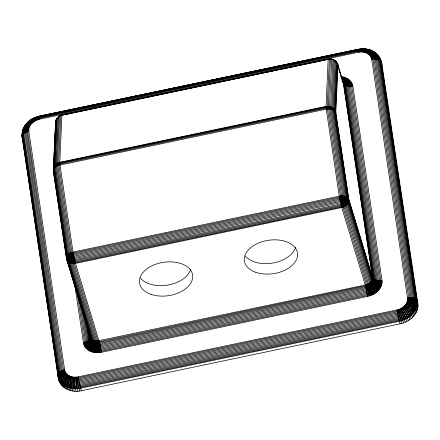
<?xml version="1.0" encoding="UTF-8"?>
<svg xmlns="http://www.w3.org/2000/svg" width="440" height="440" viewBox="0 0 440 440"><rect width="100%" height="100%" fill="white"/><g stroke="black" fill="none" stroke-linecap="round" stroke-linejoin="round"><path stroke-width="0.66" d="M342.144 80.784L342.161 80.454L343.585 83.639L372.702 277.651C373.202 281.804 369.276 285.065 365.519 285.786L99.264 341.677C95.761 342.524 90.926 341.127 90.233 337.117L66.479 258.759L53.251 170.77L55.627 121.281L55.506 126.836M74.811 285.263L83.463 342.925C84.496 349.734 92.026 353.199 98.324 352.677L98.868 351.659L98.852 349.47L97.878 341.077L74.344 263.599L75.273 262.647L342.023 206.729L342.892 207.235L366.432 284.708L370.057 294.734L370.876 295.466C377.064 293.238 382.91 287.276 381.992 280.264L352.875 86.246C352.061 80.619 346.484 77.044 341.149 76.582M77.165 293.111L84.596 342.634C85.817 350.103 94.787 352.946 101.359 351.302L367.615 295.416C374.523 294.085 381.744 288.084 380.831 280.451L351.709 86.438C350.983 81.323 345.972 78.001 341.116 77.495L342.661 76.819L341.831 78.436C345.928 79.178 349.927 82.198 350.537 86.521L379.66 280.538C380.507 287.601 373.824 293.145 367.433 294.377L101.178 350.262C95.106 351.786 86.801 349.157 85.679 342.243L79.365 300.185M24.398 127.419C24.266 123.992 28.54 125.263 30.564 124.795L34.375 121.264L39.485 119.218L358.182 52.322C363.49 51.007 370.722 53.295 371.718 59.323L407.523 297.869C408.254 304.034 402.43 308.869 396.853 309.952L78.155 376.844C72.847 378.164 65.615 375.875 64.62 369.842L28.815 131.302L29.018 128.007L30.564 124.795C25.614 121.132 22.71 128.651 22.308 132.545M89.809 334.873C91.933 339.147 90.343 344.091 85.987 346.297L84.717 346.473C87.054 344.086 91.174 342.012 90.613 337.953L67.073 260.48C66.325 256.894 70.378 254.65 73.354 254.062L339.609 198.171C342.82 197.538 347.364 197.896 348.81 201.344L372.35 278.817C373.192 282.381 377.355 283.861 380.595 284.46L381.854 284.103C378.582 282.783 374.165 282.497 372.35 278.817L372.405 276.958L343.288 82.94L337.722 64.477L335.847 61.452L333.927 59.994L331.711 107.987L344.933 196.29C345.351 200.244 344.185 204.391 341.754 207.537L75.499 263.423C71.467 264.55 65.923 262.053 66.374 257.279L53.312 170.264C52.905 166.49 56.089 162.982 59.692 162.283L325.947 106.392C330.159 105.424 334.879 108.185 335.808 112.464L348.865 199.485C349.344 203.594 345.472 206.811 341.754 207.537L339.279 196.18L326.002 107.459L328.136 59.45C329.538 58.399 333.009 58.982 334.202 60.462M22.556 130.911C23.238 128.238 26.664 127.584 29.018 128.007C23.733 129.393 21.032 131.192 22.132 137.263L58.069 376.536C58.933 387.739 71.385 393.426 81.384 390.704L400.087 323.807C409.382 322.014 419.1 313.945 417.868 303.672L382.063 65.131C382.025 59.224 376.992 52.877 371.096 57.266C373.989 57.31 377.526 56.188 379.841 58.636L380.55 61.292L416.356 299.833C417.566 309.942 408.007 317.878 398.86 319.644L80.163 386.54C71.462 388.713 59.582 384.951 57.97 375.062L22.165 136.516C22.836 133.485 26.037 131.923 28.815 131.302M27.726 128.793L28.798 129.113L27.61 129.734L27.681 131.593L63.487 370.134C64.565 376.745 72.496 379.252 78.304 377.8L397.001 310.909C403.111 309.727 409.492 304.43 408.689 297.677L372.884 59.136C371.806 52.531 363.875 50.017 358.061 51.469L39.364 118.366C33.798 119.504 28.177 123.739 27.61 129.734C25.526 130.103 23.21 130.999 22.259 133.04L22.363 135.762L58.168 374.308C59.752 383.999 71.385 387.684 79.91 385.556L398.607 318.659C407.572 316.932 416.933 309.155 415.75 299.25L379.945 60.709L379.252 58.108L377.152 54.61C374.836 53.246 372.103 54.423 369.897 55.435L370.32 54.285C374.088 51.255 378.966 54.384 379.654 58.696M367.527 284.279L372.383 293.755L372.367 294.839L371.239 294.283L367.488 285.17L367.527 284.279L343.986 206.806L343.398 206.118L342.27 205.799L74.712 261.839L73.463 262.603L73.189 263.643L96.723 341.116C98.291 344.322 97.785 348.222 97.625 351.714L96.745 352.693L96.399 351.681L96.921 347.149L96.723 341.116L365.293 285.01C368.467 284.339 371.591 282.111 372.35 278.817M76.082 391.259C74.668 386.826 73.7 381.552 75.422 377.174L75.977 378.125L76.5 386.029L77.847 391.199M55.457 123.635L55.512 122.524L55.6 124.795L55.479 122.463L55.6 124.795C54.967 123.943 56.04 115.5 61.974 115.011L328.323 59.186L61.908 115.099L59.747 163.345L73.024 252.065L75.499 263.423L99.754 343.552L101.514 352.259L98.324 352.677L97.625 351.714M370.343 282.348L373.005 286.319L377.295 290.164L377.57 291.335C374.209 289.971 371.971 286.517 370.32 283.382L370.343 282.348L346.803 204.875C345.818 202.521 342.716 202.274 340.527 202.714L74.272 258.599C72.237 259.001 69.471 260.53 69.982 262.983L93.522 340.456C95.029 343.998 93.418 348.838 90.838 351.522L90.739 350.312L93.154 345.059L93.555 342.007L93.522 340.456L91.812 339.4L90.613 337.953M70.983 390.693C68.788 386.161 70.444 381.227 71.495 376.734L70.422 377.509C68.437 381.392 67.513 386.133 69.383 390.258M376.448 290.994L376.409 292.347L372.499 288.343L369.501 283.085L345.966 205.612L344.828 204.298L342.666 203.687L74.525 259.71C72.847 260.046 70.565 261.311 70.983 263.329L94.523 340.802C95.183 344.614 94.353 348.777 92.224 351.995L91.779 350.741M24.86 125.763L23.21 128.904L22.666 132.297M59.549 381.733C56.106 377.069 59.681 371.388 64.856 370.898C60.643 373.159 55.831 378.538 60.968 382.861C65.742 388.35 73.783 389.659 80.625 388.207L399.327 321.31C408.623 319.517 418.341 311.449 417.109 301.175L381.304 62.629L380.286 59.252M90.255 337.486L90.013 336.232C91.289 340.291 86.889 342.892 83.732 344.152L85.096 344.531C87.863 343.272 91.135 340.516 90.233 337.117L90.635 338.486M22.165 136.516L22.644 139.244M58.069 376.536C57.288 372.796 61.512 370.458 64.62 369.842M66.693 259.644C65.923 255.943 70.103 253.627 73.178 253.022L339.433 197.137C342.743 196.477 347.43 196.851 348.92 200.404L372.46 277.882C373.758 281.87 378.625 282.111 382.058 282.81L380.804 283.448M22.198 133.023L22.748 130.273M22.055 133.738L22.132 136.593L22.429 131.659M101.514 352.259L367.769 296.373L365.293 285.01L341.754 207.537C344.63 204.765 346.313 200.629 345.901 196.625L332.701 108.493L334.911 60.638L336.6 62.337L337.992 65.522L335.808 112.464C334.301 108.873 329.566 108.499 326.222 109.159L59.967 165.049C56.859 165.66 52.635 167.998 53.416 171.738L55.627 121.281M53.73 164.934L53.889 161.535M54.175 155.408L54.335 152.009M54.621 145.888L54.775 142.483M55.061 136.362L55.22 132.957M66.561 258.923C67.87 262.422 72.034 263.852 75.499 263.423C71.863 261.756 68.898 258.357 68.112 254.397L54.885 166.089L57.03 118.344C65.324 110.704 55.715 118.674 55.913 120.329L53.757 167.849L66.935 255.783C67.738 259.837 71.594 262.691 75.499 263.423L73.167 257.67L71.891 252.357L58.614 163.653L60.841 115.335L61.056 115.599M333.168 60.016C332.959 59.246 330.715 58.564 330.479 59.285L328.3 106.656L341.616 195.905L342.04 201.355L341.754 207.537C345.219 205.573 347.925 201.657 347.507 197.56L334.356 109.835L336.556 62.315L337.189 63.311L334.989 110.644L348.111 198.143C348.541 202.268 345.378 205.986 341.754 207.537L340.582 196.944L327.168 107.283L329.395 58.965L329.61 59.23M334.911 60.638L337.293 63.487L337.992 65.522L337.189 63.311L337.7 64.427L335.478 111.529L348.568 198.787C349.014 202.923 345.461 206.399 341.754 207.537L342.81 202.549L342.771 195.927L329.466 106.799L331.733 59.153L332.068 59.719M378.07 289.289L379.544 289.102L373.984 285.12L371.58 281.958L371.641 280.665L348.101 203.192C346.836 200.167 342.854 199.854 340.038 200.409L73.783 256.3C71.17 256.812 67.617 258.781 68.272 261.927L91.812 339.4C92.73 343.316 89.837 346.836 87.246 349.421L88.847 349.228L90.926 346.395L92.208 343.316L92.609 339.983L69.075 262.51C68.481 259.683 71.676 257.917 74.025 257.45L340.274 201.564C342.804 201.064 346.385 201.35 347.523 204.061L371.063 281.534C371.861 285.054 375.161 287.452 378.07 289.289L378.615 290.252L377.295 290.164M370.167 50.254C368.467 48.505 365.739 49.297 364.898 51.48L364.843 52.437C366.751 50.859 369.132 48.07 371.663 50.793L368.594 49.825M30.052 120.885L30.234 120.142L31.24 120.038L32.95 121.154L33.264 122.034L29.629 120.846L28.947 121.132L27.456 123.041M55.605 122.76L55.6 124.795M361.614 48.983L361.394 48.807C358.996 47.96 358.864 50.694 359.546 52.102L360.388 51.145L361.18 48.796L364.672 48.813L368.231 49.473L365.47 49.121L364.21 50.523L363.577 52.168L364.898 51.48M53.24 169.609C53.488 166.166 56.397 163.378 59.697 162.723L325.952 106.838C330.017 105.903 334.796 108.262 335.808 112.464C334.527 108.587 329.698 107.448 326.09 108.24L59.835 164.126C56.359 164.742 52.454 167.838 53.416 171.738L53.24 170.615M92.609 339.983C94.149 343.937 90.794 347.523 89.54 350.928L90.739 350.312M96.399 351.681L95.189 352.589L96.135 345.906L95.909 341.82L72.061 263.555C71.737 261.998 73.491 261.03 74.784 260.772L342.485 204.781L344.146 205.249L345.02 206.261L368.709 284.559L371.019 289.35L373.489 293.156L375.15 293.271L370.073 285.951L369.281 284.202L369.501 283.085L370.32 283.382M403.552 322.834L399.278 310.266L399.509 309.144C402.545 312.714 403.7 317.746 405.224 322.173M90.904 338.954L91.141 338.723C91.696 342.155 89.166 345.202 86.57 347.111L86.273 348.519C89.276 346.5 92.659 342.529 91.141 338.723L67.6 261.245C66.891 257.846 70.736 255.717 73.557 255.162L339.812 199.271C342.859 198.671 347.166 199.012 348.535 202.279L372.075 279.752C373.78 283.157 377.745 285.445 381.497 285.389L380.595 284.46M26.318 124.234L26.675 123.327L29.238 120.923M30.091 120.45L33.193 118.311L36.157 117.018L37.087 119.004L36.828 120.021L34.65 117.612L33.055 118.415M86.697 324.313L89.04 339.916C89.854 344.922 95.865 346.825 100.265 345.725L366.52 289.839C371.146 288.948 375.986 284.933 375.37 279.818L346.252 85.8L345.323 83.347L342.793 80.999L345.763 79.888L346.544 79.266L346.797 78.243L343.442 80.338L342.139 80.658M342.936 81.769C344.779 83.529 347.655 82.913 349.734 81.956L350.064 80.652C347.908 81.928 344.724 83.32 342.557 81.345L344.041 84.282L373.159 278.295C373.675 282.574 369.627 285.934 365.761 286.677L99.506 342.562C94.358 344.091 88.748 339.944 89.606 334.318M371.239 294.283L370.876 295.466L369.336 295.977L366.19 285.626L366.432 284.708L367.488 285.17M360.388 51.145L360.91 51.997L362.236 49.225L362.769 48.741L363.314 48.928L357.929 49.379L39.232 116.276L33.407 118.349L28.771 121.468M54.84 143.781L54.28 146.361L54.346 148.907M55.589 121.418L55.963 120.153L55.715 121.391M400.378 309.832L400.769 308.577L404.195 314.314L406.841 321.404M55.666 121.308L56.017 120.186M62.722 386.419C60.473 382.349 62.783 377.668 66.044 374.985L66.44 373.731C62.392 375.777 59.224 380.952 61.727 385.358M31.504 119.515L31.796 119.097L32.434 119.251L34.375 121.264L32.95 121.154M35.987 119.438L35.569 120.593L33.407 118.349L31.603 119.235M368.115 284.884L368.561 283.734L369.281 284.202M359.579 48.961L39.287 116.138L39.485 119.218M63.844 387.393C61.204 382.718 64.653 378.147 67.238 374.534L66.044 374.985M36.157 117.018L36.163 117.293L37.268 116.947M23.029 129.514L23.441 128.596M23.216 129.712L23.634 128.783M85.987 346.297L85.426 347.534L86.57 347.111M55.913 120.329C56.892 117.788 59.23 115.891 61.881 115.335L328.136 59.45C332.343 58.482 337.073 61.237 337.992 65.522L337.722 64.477M95.189 351.571L93.676 352.352L95.194 346.923L95.266 341.715L95.601 341.027L96.723 341.116M377.41 55.248L377.13 54.582C375.469 51.843 371.949 51.601 369.589 53.647L369.1 54.637L370.32 54.285M98.868 351.659L99.918 352.528L99.776 348.2L98.588 341.792L99.038 340.901M88.847 349.228L88.341 350.224L89.76 349.805M342.832 81.642L342.689 81.219C343.739 85.129 349.267 85.877 352.187 83.831C348.925 83.88 344.19 85.195 342.507 81.197C343.992 84.04 347.77 83.826 350.323 82.77L350.911 81.637L349.734 81.956M91.592 339.812L91.812 339.4L92.461 340.543M65.082 388.267C62.673 383.708 65.335 378.84 68.151 375.238L66.781 375.623M370.057 294.734L369.336 295.977L367.769 296.373M27.544 122.562C28.639 120.808 30.817 122.678 32.252 122.887L32.049 121.847M70.422 377.509L70.296 376.349C67.073 379.764 65.879 385.325 67.865 389.702M88.028 329.027L89.557 339.202C90.316 343.866 95.915 345.637 100.012 344.608L366.267 288.723C370.574 287.892 375.078 284.152 374.506 279.389L345.389 85.377L344.52 83.088L342.738 81.263C344.685 81.664 347.045 80.701 347.996 78.947L346.544 79.266M25.707 124.52L25.432 124.955C26.34 122.172 29.398 122.584 31.345 123.811L31.213 122.595M377.13 54.582C375.293 51.09 370.249 50.331 368.187 53.933L369.589 53.647M56.606 119.257L57.057 118.162M56.463 119.086L54.247 166.936L67.452 255.068C68.25 259.078 71.682 262.235 75.499 263.423L72.353 257.966L70.812 252.747L57.541 164.093L59.681 116.127L61.908 115.099M55.435 123.64L55.435 122.474M75.977 378.125L76.791 377.069L78.205 385.853L79.618 391.012M97.234 341.897L97.878 341.077L98.588 341.792M27.049 123.041C24.349 126.077 22.633 130.207 23.243 134.305L59.043 372.851C60.528 381.925 71.423 385.374 79.398 383.377L398.096 316.481C406.489 314.864 415.256 307.588 414.145 298.315L378.34 59.769C377.641 54.813 373.461 51.029 368.814 49.643M69.421 377.146L69.174 375.848C66.148 379.385 64.235 384.577 66.424 389.043M94.056 341.368L94.523 340.802L95.601 341.027L96.564 341.88M350.812 83.633L351.62 82.698L350.323 82.77M345.565 78.76L345.499 77.649L342.018 80.262C344.586 81.169 346.825 83.358 347.215 86.136L376.338 280.148C377.003 285.681 371.773 290.02 366.768 290.983L100.513 346.874C95.755 348.062 89.26 346.005 88.38 340.593L85.322 320.243M26.433 123.728L28.094 121.952M371.239 50.424L370.189 50.144L368.286 50.897L366.949 52.123L367.164 53.323C369.232 50.105 373.28 50.237 375.617 53.07M372.411 57.365L371.481 58.273C374.759 57.888 379.511 57.552 381.018 61.259M364.672 48.813L363.66 49.28L362.263 52.019L361.548 51.106M60.132 383.009C57.299 378.351 61.562 374.16 65.241 371.905L63.96 371.91M29.629 120.846C25.905 123.899 23.177 128.7 23.903 133.628L59.708 372.174C61.122 380.842 71.528 384.137 79.151 382.234L397.848 315.337C405.861 313.791 414.238 306.84 413.177 297.979L377.372 59.438C376.459 53.097 369.991 49.242 364.001 48.956M85.096 344.531L84.15 345.34L85.492 345.433M28.947 121.132L30.476 119.966M380.919 282.442L382.102 281.523C378.62 281.567 374.473 281.132 372.46 277.882L372.691 279.279M366.949 52.123L366.042 52.822L365.948 51.766M30.234 120.142L31.796 119.097M71.467 377.795L72.76 377.003C71.478 381.535 70.713 386.518 72.639 391.006M417.797 307.934C417.434 303.286 412.841 300.757 408.639 300.476L407.319 301.164C411.829 301.774 416.993 304.243 417.466 309.37M32.995 118.674L34.551 117.931M417.978 306.499C417.681 301.834 412.929 299.481 408.755 299.536L407.539 300.058L408.639 300.476M34.568 117.695L37.818 116.771M378.757 288.376L380.336 287.903C376.877 286.423 372.972 284.438 371.641 280.665L372.18 280.918C374.006 284.048 377.493 286.011 380.985 286.66L380.281 285.466M29.772 124.229L31.345 123.811M83.463 342.925C87.137 342.342 91.498 339.136 89.843 334.923M37.087 119.004L38.137 119.564L37.708 116.523L359.337 49.264M67.595 376.2L69.174 375.848M43.538 115.505L50.936 113.955M56.315 112.827L59.004 112.261M60.346 111.98L69.762 110.005M73.123 109.296L75.812 108.735M79.172 108.026L86.57 106.475M91.949 105.347L94.639 104.781M95.981 104.5L105.397 102.526M108.757 101.816L111.447 101.255M114.807 100.546L122.205 98.995M127.584 97.867L130.273 97.3M131.615 97.02L141.031 95.046M144.392 94.336L147.081 93.775M150.441 93.066L157.839 91.514M163.218 90.387L165.907 89.821M167.255 89.54L176.666 87.566M180.026 86.856L182.715 86.295M186.076 85.591L193.474 84.035M202.889 82.06L212.3 80.086M215.661 79.376L218.35 78.815M221.716 78.111L229.108 76.555M238.524 74.58L247.935 72.606M251.295 71.901L253.985 71.335M257.351 70.631L264.743 69.075M274.159 67.1L283.569 65.126M286.935 64.422L289.625 63.855M292.985 63.151L300.382 61.595M309.793 59.62L319.204 57.646M322.57 56.942L325.259 56.375M328.62 55.671L336.017 54.115M345.428 52.14L354.844 50.166M412.495 317.367C411.642 312.956 408.656 309.326 405.152 306.675L404.993 305.36L406.593 305.047C410.471 307.032 413.974 310.404 414.684 314.886M371.718 59.323C375.98 58.212 381.86 59.923 382.063 65.131M352.875 86.246C349.531 86.911 344.79 86.537 343.288 82.94L337.343 63.624L335.797 61.419L333.586 109.109L346.764 197.049C347.177 201.102 344.971 205.161 341.754 207.537C343.635 204.066 344.317 199.964 343.882 196.059L330.638 107.608L332.937 59.543M381.992 280.264C378.648 280.923 373.912 280.55 372.405 276.958L348.865 199.485C347.364 195.888 342.623 195.514 339.279 196.18L73.024 252.065C70.246 252.687 67.045 254.249 66.374 257.279C67.155 261.36 71.649 263.544 75.499 263.423C72.545 260.794 70.554 257.092 69.812 253.22L56.551 164.654L58.773 116.446L58.971 116.688M407.523 297.869C411.78 296.758 417.665 298.463 417.868 303.672M367.164 53.323L368.775 53.07M415.591 313.561C414.948 309.04 411.197 305.822 407.187 304.172L405.774 304.37L406.593 305.047M328.163 59.213L330.781 59.235M25.3 126.099L25.295 125.483L23.65 128.133C24.316 125.323 27.803 126.104 29.909 125.835L29.178 125.098M347.457 79.844L349.091 79.75C347.485 81.323 344.8 82.5 342.645 81.373L344.118 83.221L344.647 84.865L373.764 278.883C374.303 283.36 370.062 286.88 366.009 287.661L99.022 343.679L96.135 343.706L94.133 343.222L91.075 341.094L90.03 339.026L88.897 331.678M416.361 312.191C415.69 307.434 411.092 303.523 406.428 303.336L407.187 304.172M329.329 59.054C333.036 58.762 336.55 61.199 337.777 64.631M362.769 48.741L366.273 48.989L366.966 49.517M362.5 48.901L364.991 48.989M365.882 48.972L366.273 48.989M64.344 372.746L65.769 372.851C61.897 375.023 58.201 379.693 60.863 384.219M372.026 56.524L370.568 56.315C372.983 54.769 377.108 54.054 378.983 56.771M409.849 319.561L408.469 315.464L406.263 311.674L403.42 308.116L401.962 307.907L406.125 314.529L408.386 320.529M372.576 279.829L372.075 279.752L372.18 280.918M411.224 318.505C410.306 314.127 407.577 310.382 404.322 307.423L403.073 307.137L403.42 308.116M372.383 293.755L373.797 294.107L373.489 293.156M367.373 49.253L369.771 49.891M358.077 49.269L358.182 52.322M351.214 84.535L352.605 85.014C349.558 86.3 345.274 85.838 343.288 82.94M93.522 340.456L94.523 340.802L95.266 341.715M405.152 306.675L404.085 306.284L404.322 307.423M342.628 79.998C345.416 80.982 347.842 83.358 348.271 86.367L377.388 280.385C378.109 286.38 372.438 291.093 367.01 292.138L100.755 348.024C95.59 349.316 88.545 347.083 87.588 341.215L83.309 312.725M27.61 129.734L28.732 130.218C25.19 131.038 20.543 133.518 22.264 137.995M333.041 59.719L334.092 60.192M370.744 50.204L373.076 51.447M408.755 299.536L407.605 298.952C411.895 297.638 417.752 300.025 418 305.074M404.993 305.36C409.118 307.632 412.792 311.361 413.65 316.157M372.091 50.826L375.601 53.323M399.278 310.266L398.2 309.606L398.151 310.624L401.836 323.378M337.172 63.338L337.992 65.522L337.172 63.338L334.868 60.693M57.959 117.26L55.66 165.325L68.904 253.776C69.674 257.686 72.149 261.272 75.499 263.423C71.583 263.131 67.375 260.601 66.572 256.526L53.4 168.361M365.293 285.01L366.19 285.626M373.346 51.552C376.376 53.465 378.681 56.612 379.203 60.198L415.008 298.738C416.158 308.363 407.061 315.92 398.354 317.598L79.657 384.494C71.374 386.562 60.066 382.982 58.531 373.566L22.726 135.02L22.622 132.374L23.551 128.354L25.41 127.199L29.392 126.907L28.672 125.994M371.063 281.534L371.58 281.958M377.152 54.61L380 58.658L381.783 63.762M376.189 53.592L378.12 55.638M377.74 55.6L378.406 56.304M379.269 57.382L380.584 59.934M407.693 303.276L406.945 302.258C411.554 302.676 416.411 305.861 416.988 310.789M74.822 378.164L74.074 377.152C72.573 381.645 72.677 386.738 74.344 391.193M378.549 56.194L380 58.658M343.096 82.109L343.475 83.111M337.161 63.404L337.656 64.433M337.667 64.389L337.189 63.311L337.992 65.522M344.526 78.326L344.113 77.176L342.326 79.277C345.736 80.174 348.876 82.874 349.382 86.499L378.505 280.517C379.286 287.029 373.125 292.144 367.23 293.277L100.975 349.162C95.376 350.565 87.72 348.145 86.68 341.77L81.488 307.17M335.154 61.044L335.269 61.364M335.808 112.464C334.686 108.394 329.857 106.574 326.002 107.459L59.747 163.345C55.952 163.999 52.371 167.706 53.416 171.738M58.218 377.174C60.819 386.331 71.984 389.433 80.399 387.431L399.102 320.534C408.359 318.747 418.033 310.712 416.812 300.482L380.721 60.572M58.79 379.231L57.937 375.81M336.089 62.018L336.193 62.348M337.651 65.615L338.239 67.546M339.026 70.131L340.005 73.354M340.786 75.939L341.77 79.162M400.087 323.807L398.354 317.598L396.853 309.952M22.325 137.214L22.704 138.463M81.384 390.704L79.657 384.494L78.155 376.844M372.405 276.958L372.757 278.19M66.341 258.027L66.479 258.759M58.52 376.998L58.724 378.356M55.424 122.54L55.429 123.673M190.729 269.209A26.862 16.869 -8.5 0 1 168.13 285.016A26.862 16.869 -8.5 0 1 140.514 278.146M295.587 247.319A26.862 16.869 -8.5 0 1 272.833 263.032A26.862 16.869 -8.5 0 1 245.322 256.025M24.607 130.702L60.5 371.553C61.837 379.764 71.693 382.882 78.909 381.079L397.611 314.182C405.196 312.719 413.127 306.136 412.126 297.748L376.321 59.202C374.979 50.996 365.129 47.872 357.907 49.676L39.21 116.573C32.291 117.992 25.306 123.255 24.607 130.702M25.515 130.29L61.402 370.997C62.662 378.702 71.913 381.634 78.689 379.94L397.386 313.043C404.509 311.674 411.956 305.492 411.01 297.616L375.21 59.076C373.951 51.37 364.7 48.438 357.924 50.133L39.226 117.029C32.73 118.36 26.175 123.299 25.515 130.29M26.527 129.965L62.409 370.524C63.58 377.691 72.182 380.413 78.485 378.84L397.183 311.944C403.81 310.668 410.735 304.915 409.855 297.594L374.055 59.054C372.884 51.882 364.276 49.159 357.979 50.732L39.276 117.629C33.236 118.866 27.137 123.464 26.527 129.965M55.556 122.623L55.495 123.717L55.556 122.623M151.156 294.409A26.862 16.869 -8.5 0 0 192.671 277.745A26.862 16.869 -8.5 0 0 154.33 264.781A26.862 16.869 -8.5 0 0 151.156 294.409M255.888 272.344A26.862 16.869 -8.5 0 0 297.55 255.849A26.862 16.869 -8.5 0 0 259.386 242.698A26.862 16.869 -8.5 0 0 255.888 272.344"/></g></svg>
